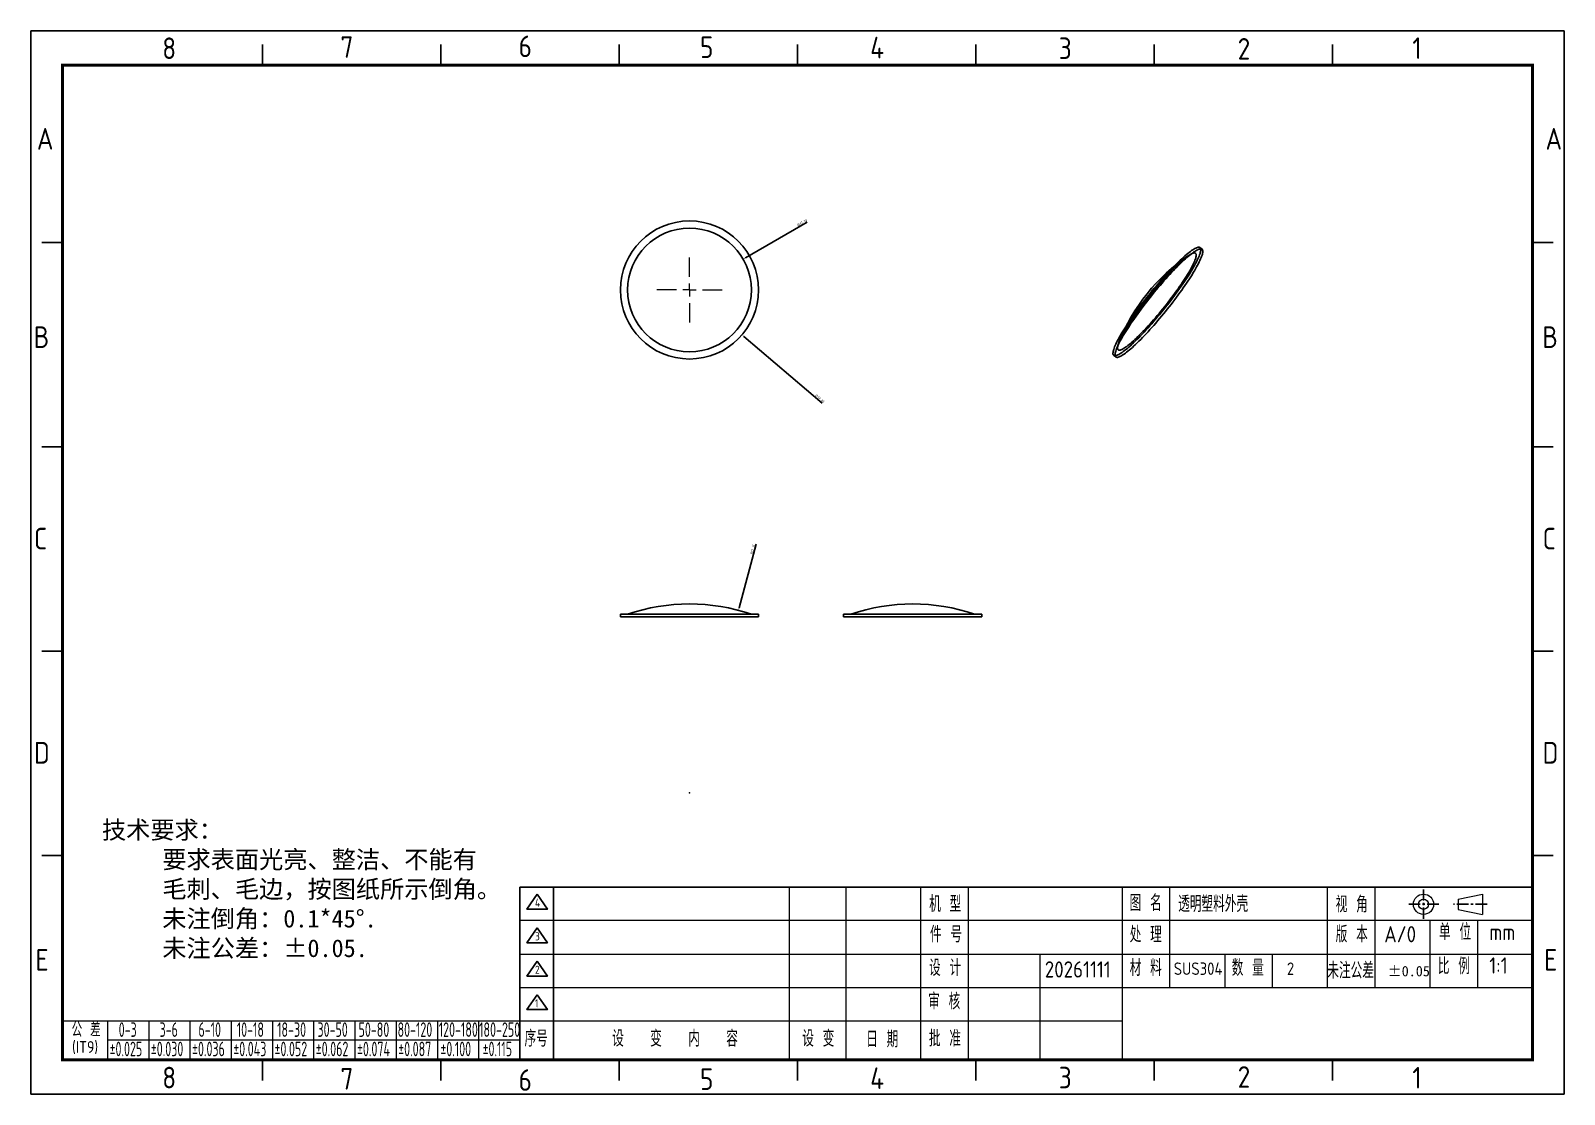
# Model space of a CAD drawing. Header units: millimetres. Extents: x 1580 to 3807, y -141 to 840.
# Drawn here: x 3220 to 3807, y 432 to 840 of the extents above; entities that cross this region are included whole.
import ezdxf

# ---------------------------------------------------------------- set-up
doc = ezdxf.new("R2010")
doc.units = ezdxf.units.MM
doc.header["$PDSIZE"] = -1
doc.linetypes.add('CENTER', pattern=[10.16, 6.35, -1.27, 1.27, -1.27])
doc.linetypes.add('CENTERX2', pattern=[20.32, 12.7, -2.54, 2.54, -2.54])
doc.layers.add('center', color=1, linetype='CENTERX2')
doc.layers.add('others', color=7, linetype='Continuous')
doc.layers.add('Text', color=3, linetype='Continuous', lineweight=20)
doc.styles.add('slb', font='gbenor.shx', dxfattribs={"bigfont": 'gbcbig.shx'})
doc.styles.add('SLDTEXTSTYLE0', font='TXT', dxfattribs={"width": 0.75})
doc.dimstyles.new('SLDDIMSTYLE0', dxfattribs={"dimtxt": 1, "dimasz": 1, "dimexe": 0, "dimexo": 0.0625, "dimgap": 0.25, "dimtad": 1, "dimrnd": 1e-09, "dimzin": 4, "dimdsep": 46, "dimtxsty": 'SLDTEXTSTYLE0', "dimsah": 1, "dimcen": 0.09, "dimadec": 0, "dimazin": 1, "dimtfac": 1, "dimtofl": 0, "dimtmove": 0, "dimatfit": 3, "dimfxl": 1, "dimfrac": 2, "dimtolj": 1, "dimtzin": 12, "dimarcsym": 0})
doc.dimstyles.new('SLDDIMSTYLE1', dxfattribs={"dimtxt": 1, "dimasz": 1, "dimexe": 0, "dimexo": 0.0625, "dimgap": 0.25, "dimtad": 1, "dimrnd": 1e-09, "dimzin": 12, "dimdsep": 46, "dimtxsty": 'SLDTEXTSTYLE0', "dimsah": 1, "dimcen": 0, "dimadec": 0, "dimazin": 3, "dimtfac": 1, "dimtofl": 0, "dimtmove": 0, "dimatfit": 3, "dimfxl": 1, "dimfrac": 2, "dimtolj": 1, "dimtzin": 12, "dimarcsym": 0})

# ---------------------------------------------------------------- blocks, each defined once
blk = doc.blocks.new('*D34')
at = {"color": 0, "linetype": 'Continuous', "lineweight": -2, "transparency": 16777216}
for p, q in [((3497.86, 643.05), (3491.33, 618.69)), ((3472.26, 547.84), (3472.44, 547.84)), ((3472.35, 547.75), (3472.35, 547.93))]:
    blk.add_line(p, q, dxfattribs=at)
at = {"color": 0, "linetype": 'Continuous', "transparency": 16777216}
blk.add_solid([(3491.17, 618.73), (3491.49, 618.65), (3491.07, 617.72)], dxfattribs=at)
at = {"layer": 'Defpoints', "color": 0, "linetype": 'Continuous', "transparency": 16777216}
for p in [(3491.07, 617.72), (3472.35, 547.84)]:
    blk.add_point(p, dxfattribs=at)
at = {"color": 0, "linetype": 'Continuous', "lineweight": 18, "transparency": 16777216, "insert": (3495.62, 639.51), "char_height": 1, "attachment_point": 1, "rotation": 75, "style": 'SLDTEXTSTYLE0'}
blk.add_mtext('\\A1;R72.35', dxfattribs=at)
blk = doc.blocks.new('*D35')
at = {"color": 0, "linetype": 'Continuous', "lineweight": -2, "transparency": 16777216}
blk.add_line((3523.09, 697.05), (3493.2, 722.58), dxfattribs=at)
at = {"color": 0, "linetype": 'Continuous', "transparency": 16777216}
blk.add_solid([(3493.31, 722.71), (3493.1, 722.46), (3492.44, 723.23)], dxfattribs=at)
at = {"layer": 'Defpoints', "color": 0, "linetype": 'Continuous', "transparency": 16777216}
for p in [(3452.25, 757.57), (3492.44, 723.23)]:
    blk.add_point(p, dxfattribs=at)
at = {"color": 0, "linetype": 'Continuous', "lineweight": 18, "transparency": 16777216, "insert": (3520.86, 700.6), "char_height": 1, "attachment_point": 1, "rotation": 319.49442, "style": 'SLDTEXTSTYLE0'}
blk.add_mtext('\\A1;∅52.86', dxfattribs=at)
blk = doc.blocks.new('*D36')
at = {"color": 0, "linetype": 'Continuous', "lineweight": -2, "transparency": 16777216}
blk.add_line((3517.39, 766.4), (3493.73, 752.74), dxfattribs=at)
at = {"color": 0, "linetype": 'Continuous', "transparency": 16777216}
blk.add_solid([(3493.65, 752.89), (3493.81, 752.6), (3492.86, 752.24)], dxfattribs=at)
at = {"layer": 'Defpoints', "color": 0, "linetype": 'Continuous', "transparency": 16777216}
for p in [(3492.86, 752.24), (3451.83, 728.55)]:
    blk.add_point(p, dxfattribs=at)
at = {"color": 0, "linetype": 'Continuous', "lineweight": 18, "transparency": 16777216, "insert": (3513.3, 765.49), "char_height": 1, "attachment_point": 1, "rotation": 30, "style": 'SLDTEXTSTYLE0'}
blk.add_mtext('\\A1;∅47.38', dxfattribs=at)
blk = doc.blocks.new('SW_CENTERMARKSYMBOL_0')
at = {"color": 0, "linetype": 'Continuous', "lineweight": 18}
for p, q in [((0, 5), (0, 12.5)), ((-5, 0), (-12.5, 0)), ((0, 0), (-2.5, 0)), ((0, 0), (0, 2.5)), ((0, 0), (0, -2.5)), ((0, 0), (2.5, 0)), ((5, 0), (12.5, 0)), ((0, -5), (0, -12.5))]:
    blk.add_line(p, q, dxfattribs=at)

msp = doc.modelspace()

# ---------------------------------------------------------------- linework, layer by layer
at = {"color": 7, "linetype": 'Continuous', "lineweight": 25}
for p, q in [((3668.568, 756.005), (3667.796, 756.623)), ((3634.764, 715.355), (3635.536, 714.737)), ((3445.918, 616.201), (3445.918, 615.201)), ((3445.925, 616.201), (3498.772, 616.201)), ((3445.925, 615.201), (3498.772, 615.201)), ((3448.66, 616.201), (3496.037, 616.201)), ((3498.778, 615.201), (3498.778, 616.201)), ((3531.37, 616.201), (3531.37, 615.201)), ((3531.37, 616.201), (3584.23, 616.201)), ((3531.37, 615.201), (3584.23, 615.201)), ((3534.11, 616.201), (3581.484, 616.201)), ((3584.23, 615.201), (3584.23, 616.201))]:
    msp.add_line(p, q, dxfattribs=at)
at = {"color": 0}
for points in [[(3308.857, 834.409), (3308.857, 826.481)], [(3377.137, 834.409), (3377.137, 826.481)], [(3445.417, 834.409), (3445.417, 826.481)], [(3513.697, 834.409), (3513.697, 826.481)], [(3581.977, 834.409), (3581.977, 826.481)], [(3650.257, 834.409), (3650.257, 826.481)], [(3718.537, 834.409), (3718.537, 826.481)], [(3224.379, 758.576), (3232.307, 758.576)], [(3795.087, 758.576), (3803.015, 758.576)], [(3224.379, 680.332), (3232.307, 680.332)], [(3795.087, 680.332), (3803.015, 680.332)], [(3224.379, 602.089), (3232.307, 602.089)], [(3795.087, 602.089), (3803.015, 602.089)], [(3224.379, 523.846), (3232.307, 523.846)], [(3795.087, 523.846), (3803.015, 523.846)], [(3308.857, 437.675), (3308.857, 445.603)], [(3377.137, 437.675), (3377.137, 445.603)], [(3445.417, 437.675), (3445.417, 445.603)], [(3513.697, 437.675), (3513.697, 445.603)], [(3581.977, 437.675), (3581.977, 445.603)], [(3650.257, 437.675), (3650.257, 445.603)], [(3718.537, 437.675), (3718.537, 445.603)]]:
    msp.add_lwpolyline(points, dxfattribs=at)
at = {"color": 7, "linetype": 'Continuous', "lineweight": 25, "flags": 128}
for points in [[(3634.639, 717.224), (3634.552, 716.847), (3634.498, 716.508), (3634.476, 716.207), (3634.488, 715.944), (3634.532, 715.721), (3634.61, 715.538), (3634.719, 715.394), (3634.862, 715.291), (3635.036, 715.228), (3635.242, 715.206), (3635.48, 715.225), (3635.748, 715.284), (3636.047, 715.384), (3636.376, 715.524), (3636.734, 715.704), (3637.12, 715.924), (3637.535, 716.184), (3637.976, 716.482), (3638.443, 716.818), (3638.935, 717.191), (3639.451, 717.602), (3639.991, 718.048), (3640.552, 718.53), (3641.135, 719.046), (3641.738, 719.595), (3642.359, 720.176), (3642.997, 720.788), (3643.652, 721.43), (3644.322, 722.1), (3645.005, 722.797), (3645.701, 723.52), (3646.408, 724.268), (3647.124, 725.039), (3647.848, 725.831), (3648.579, 726.643), (3649.315, 727.473), (3650.055, 728.32), (3650.798, 729.182), (3651.541, 730.057), (3652.284, 730.944), (3653.025, 731.841), (3653.763, 732.745), (3654.495, 733.657), (3655.222, 734.572), (3655.941, 735.491), (3656.65, 736.41), (3657.349, 737.329), (3658.036, 738.245), (3658.71, 739.157), (3659.37, 740.062), (3660.013, 740.96), (3660.64, 741.848), (3661.248, 742.724), (3661.837, 743.587), (3662.405, 744.435), (3662.951, 745.267), (3663.474, 746.08), (3663.974, 746.874), (3664.448, 747.646), (3664.897, 748.396), (3665.319, 749.121), (3665.714, 749.821), (3666.08, 750.494), (3666.418, 751.138), (3666.726, 751.752), (3667.003, 752.336), (3667.25, 752.888), (3667.466, 753.406), (3667.65, 753.891), (3667.801, 754.34), (3667.921, 754.754), (3668.008, 755.13), (3668.062, 755.47), (3668.083, 755.771), (3668.072, 756.033), (3668.027, 756.257), (3667.95, 756.44), (3667.84, 756.584), (3667.698, 756.687), (3667.524, 756.749), (3667.317, 756.772), (3667.08, 756.753), (3666.811, 756.694), (3666.512, 756.594), (3666.184, 756.454), (3665.826, 756.273), (3665.439, 756.053), (3665.025, 755.794), (3664.584, 755.496), (3664.117, 755.16), (3663.625, 754.786), (3663.109, 754.376), (3662.569, 753.929), (3662.007, 753.448), (3661.425, 752.932), (3660.822, 752.383), (3660.201, 751.802), (3659.562, 751.19), (3658.908, 750.548), (3658.238, 749.878), (3657.554, 749.181), (3656.859, 748.457), (3656.152, 747.71), (3655.436, 746.939), (3654.712, 746.147), (3653.981, 745.335), (3653.245, 744.505), (3652.504, 743.658), (3651.762, 742.796), (3651.018, 741.921), (3650.276, 741.034), (3649.535, 740.137), (3648.797, 739.232), (3648.064, 738.321), (3647.338, 737.405), (3646.619, 736.487), (3645.91, 735.567), (3645.211, 734.649), (3644.523, 733.733), (3643.849, 732.821), (3643.19, 731.915), (3642.546, 731.018), (3641.92, 730.13), (3641.312, 729.254), (3640.723, 728.391), (3640.155, 727.543), (3639.609, 726.711), (3639.086, 725.897), (3638.586, 725.104), (3638.112, 724.331), (3637.663, 723.582), (3637.241, 722.856), (3636.846, 722.157), (3636.479, 721.484), (3636.142, 720.84), (3635.834, 720.225), (3635.556, 719.642), (3635.31, 719.09), (3635.094, 718.572), (3634.91, 718.087), (3634.758, 717.638), (3634.639, 717.224)], [(3635.411, 716.606), (3635.324, 716.23), (3635.27, 715.89), (3635.248, 715.589), (3635.26, 715.327), (3635.304, 715.103), (3635.381, 714.92), (3635.491, 714.776), (3635.634, 714.673), (3635.808, 714.61), (3636.014, 714.588), (3636.252, 714.607), (3636.52, 714.666), (3636.819, 714.766), (3637.148, 714.906), (3637.506, 715.087), (3637.892, 715.307), (3638.306, 715.566), (3638.748, 715.864), (3639.215, 716.2), (3639.707, 716.574), (3640.223, 716.984), (3640.763, 717.431), (3641.324, 717.912), (3641.907, 718.428), (3642.509, 718.977), (3643.131, 719.558), (3643.769, 720.17), (3644.424, 720.812), (3645.094, 721.482), (3645.777, 722.179), (3646.473, 722.903), (3647.179, 723.65), (3647.896, 724.421), (3648.62, 725.213), (3649.351, 726.025), (3650.087, 726.855), (3650.827, 727.702), (3651.57, 728.564), (3652.313, 729.439), (3653.056, 730.326), (3653.797, 731.223), (3654.535, 732.128), (3655.267, 733.039), (3655.994, 733.955), (3656.712, 734.873), (3657.422, 735.793), (3658.121, 736.711), (3658.808, 737.627), (3659.482, 738.539), (3660.142, 739.444), (3660.785, 740.342), (3661.412, 741.23), (3662.02, 742.106), (3662.608, 742.969), (3663.176, 743.817), (3663.723, 744.649), (3664.246, 745.462), (3664.745, 746.256), (3665.22, 747.029), (3665.669, 747.778), (3666.091, 748.504), (3666.486, 749.203), (3666.852, 749.876), (3667.19, 750.52), (3667.498, 751.135), (3667.775, 751.718), (3668.022, 752.27), (3668.238, 752.788), (3668.421, 753.273), (3668.573, 753.722), (3668.693, 754.136), (3668.78, 754.513), (3668.834, 754.852), (3668.855, 755.153), (3668.844, 755.416), (3668.799, 755.639), (3668.722, 755.822), (3668.612, 755.966), (3668.47, 756.069), (3668.296, 756.132), (3668.089, 756.154), (3667.852, 756.135), (3667.583, 756.076), (3667.284, 755.976), (3666.955, 755.836), (3666.598, 755.656), (3666.211, 755.436), (3665.797, 755.176), (3665.356, 754.878), (3664.889, 754.542), (3664.397, 754.169), (3663.88, 753.758), (3663.341, 753.312), (3662.779, 752.83), (3662.197, 752.314), (3661.594, 751.765), (3660.973, 751.184), (3660.334, 750.572), (3659.68, 749.93), (3659.01, 749.26), (3658.326, 748.563), (3657.631, 747.839), (3656.924, 747.092), (3656.208, 746.321), (3655.484, 745.529), (3654.753, 744.717), (3654.016, 743.887), (3653.276, 743.04), (3652.534, 742.178), (3651.79, 741.303), (3651.047, 740.416), (3650.306, 739.519), (3649.569, 738.614), (3648.836, 737.703), (3648.11, 736.788), (3647.391, 735.869), (3646.682, 734.949), (3645.982, 734.031), (3645.295, 733.115), (3644.621, 732.203), (3643.962, 731.298), (3643.318, 730.4), (3642.692, 729.512), (3642.084, 728.636), (3641.495, 727.773), (3640.927, 726.925), (3640.381, 726.093), (3639.858, 725.28), (3639.358, 724.486), (3638.883, 723.713), (3638.435, 722.964), (3638.012, 722.238), (3637.618, 721.539), (3637.251, 720.866), (3636.914, 720.222), (3636.606, 719.608), (3636.328, 719.024), (3636.081, 718.472), (3635.866, 717.954), (3635.682, 717.469), (3635.53, 717.02), (3635.411, 716.606)], [(3636.364, 719.169), (3636.283, 718.815), (3636.234, 718.498), (3636.218, 718.219), (3636.235, 717.978), (3636.284, 717.776), (3636.365, 717.614), (3636.479, 717.491), (3636.625, 717.409), (3636.803, 717.367), (3637.012, 717.365), (3637.252, 717.403), (3637.522, 717.482), (3637.822, 717.601), (3638.152, 717.759), (3638.509, 717.958), (3638.895, 718.195), (3639.307, 718.47), (3639.745, 718.784), (3640.208, 719.135), (3640.695, 719.522), (3641.205, 719.945), (3641.737, 720.403), (3642.289, 720.895), (3642.861, 721.419), (3643.452, 721.975), (3644.059, 722.561), (3644.681, 723.176), (3645.319, 723.819), (3645.969, 724.489), (3646.63, 725.183), (3647.302, 725.9), (3647.982, 726.64), (3648.669, 727.4), (3649.362, 728.178), (3650.059, 728.973), (3650.759, 729.784), (3651.46, 730.608), (3652.16, 731.443), (3652.859, 732.289), (3653.554, 733.142), (3654.244, 734.002), (3654.928, 734.866), (3655.604, 735.732), (3656.271, 736.599), (3656.927, 737.464), (3657.57, 738.327), (3658.2, 739.184), (3658.815, 740.034), (3659.414, 740.876), (3659.995, 741.707), (3660.557, 742.526), (3661.099, 743.33), (3661.619, 744.119), (3662.118, 744.89), (3662.593, 745.641), (3663.043, 746.372), (3663.468, 747.08), (3663.866, 747.765), (3664.238, 748.424), (3664.581, 749.055), (3664.895, 749.659), (3665.18, 750.233), (3665.435, 750.776), (3665.659, 751.287), (3665.852, 751.765), (3666.014, 752.209), (3666.143, 752.617), (3666.24, 752.99), (3666.305, 753.326), (3666.338, 753.624), (3666.338, 753.884), (3666.305, 754.106), (3666.239, 754.288), (3666.142, 754.43), (3666.012, 754.533), (3665.85, 754.595), (3665.656, 754.617), (3665.432, 754.599), (3665.177, 754.54), (3664.891, 754.441), (3664.576, 754.303), (3664.233, 754.124), (3663.861, 753.906), (3663.462, 753.65), (3663.037, 753.355), (3662.586, 753.023), (3662.111, 752.654), (3661.612, 752.248), (3661.091, 751.808), (3660.549, 751.333), (3659.987, 750.825), (3659.406, 750.285), (3658.807, 749.714), (3658.192, 749.113), (3657.561, 748.483), (3656.918, 747.827), (3656.262, 747.145), (3655.595, 746.439), (3654.919, 745.71), (3654.235, 744.96), (3653.545, 744.191), (3652.85, 743.404), (3652.151, 742.601), (3651.45, 741.784), (3650.749, 740.954), (3650.05, 740.113), (3649.353, 739.263), (3648.66, 738.407), (3647.973, 737.545), (3647.292, 736.679), (3646.621, 735.812), (3645.96, 734.946), (3645.31, 734.082), (3644.673, 733.222), (3644.05, 732.368), (3643.443, 731.521), (3642.853, 730.685), (3642.282, 729.86), (3641.73, 729.048), (3641.198, 728.251), (3640.688, 727.471), (3640.202, 726.71), (3639.739, 725.968), (3639.301, 725.249), (3638.889, 724.552), (3638.504, 723.88), (3638.147, 723.235), (3637.818, 722.617), (3637.518, 722.028), (3637.248, 721.469), (3637.009, 720.942), (3636.8, 720.447), (3636.623, 719.987), (3636.477, 719.56), (3636.364, 719.169)]]:
    msp.add_lwpolyline(points, dxfattribs=at)
at = {"color": 7, "linetype": 'Continuous', "lineweight": 25}
for radius in [26.43, 26.43, 23.69]:
    msp.add_circle((3472.348, 740.398), radius, dxfattribs=at)
for centre, start, end in [((3704.046, 693.755), 124.208678, 158.442973), ((3472.348, 547.84), 70.886771, 109.113229), ((3557.8, 547.84), 70.886771, 109.113229)]:
    msp.add_arc(centre, 72.35, start, end, dxfattribs=at)
at = {"layer": 'center', "color": 0, "linetype": 'CENTER', "ltscale": 0.7}
for p, q in [((3759.256, 505.158), (3747.52, 505.158)), ((3753.388, 499.548), (3753.388, 510.768)), ((3777.741, 505.158), (3764.893, 505.158))]:
    msp.add_line(p, q, dxfattribs=at)
at = {"layer": 'Defpoints', "color": 0}
for p, q in [((3220.109, 839.694), (3220.107, 432.39)), ((3807.287, 839.694), (3220.109, 839.697)), ((3807.285, 432.39), (3807.287, 839.694)), ((3220.107, 432.39), (3807.285, 432.39))]:
    msp.add_line(p, q, dxfattribs=at)
at = {"layer": 'others', "color": 0}
for p, q in [((3407.382, 445.603), (3407.382, 511.764)), ((3407.382, 511.764), (3795.087, 511.764)), ((3420.331, 445.603), (3420.331, 511.764))]:
    msp.add_line(p, q, dxfattribs=at)
at = {"layer": 'others', "color": 0, "const_width": 1.057}
msp.add_lwpolyline([(3795.087, 445.603), (3232.307, 445.603), (3232.307, 826.481), (3795.087, 826.481)], close=True, dxfattribs=at)
at = {"layer": 'others', "color": 0}
for points in [[(3414.075, 508.976), (3410.079, 503.281), (3417.926, 503.281)], [(3414.075, 496.158), (3410.079, 490.462), (3417.926, 490.462)], [(3414.075, 483.339), (3410.079, 477.644), (3417.926, 477.644)], [(3414.075, 470.52), (3410.079, 464.825), (3417.926, 464.825)]]:
    msp.add_lwpolyline(points, close=True, dxfattribs=at)
at = {"layer": 'Text', "color": 0}
for p, q in [((3510.472, 511.764), (3510.472, 445.603)), ((3532.251, 511.764), (3532.251, 445.603)), ((3560.832, 511.764), (3560.832, 445.603)), ((3579.002, 511.764), (3579.002, 445.603)), ((3637.989, 511.764), (3637.989, 445.603)), ((3656.159, 511.764), (3656.159, 473.308)), ((3716.538, 511.764), (3716.538, 473.308)), ((3734.708, 511.764), (3734.708, 473.308)), ((3766.658, 507.092), (3775.943, 509.027)), ((3766.658, 507.092), (3766.658, 503.224)), ((3775.943, 509.027), (3775.943, 501.289)), ((3766.658, 503.224), (3775.943, 501.289)), ((3795.087, 498.946), (3407.382, 498.946)), ((3755.812, 498.946), (3755.812, 473.308)), ((3773.982, 498.946), (3773.982, 473.308)), ((3407.382, 486.127), (3795.087, 486.127)), ((3606.479, 486.127), (3606.479, 445.603)), ((3677.263, 486.127), (3677.263, 473.308)), ((3695.433, 486.127), (3695.433, 473.308)), ((3407.382, 473.308), (3795.087, 473.308)), ((3232.307, 460.489), (3637.989, 460.489)), ((3249.51, 460.489), (3249.51, 445.603)), ((3265.297, 460.489), (3265.297, 445.603)), ((3281.084, 460.489), (3281.084, 445.603)), ((3296.871, 460.489), (3296.871, 445.603)), ((3312.659, 460.489), (3312.659, 445.603)), ((3328.446, 460.489), (3328.446, 445.603)), ((3344.233, 460.489), (3344.233, 445.603)), ((3360.021, 460.489), (3360.021, 445.603)), ((3375.808, 460.489), (3375.808, 445.603)), ((3391.595, 460.489), (3391.595, 445.603)), ((3249.51, 453.284), (3407.382, 453.284))]:
    msp.add_line(p, q, dxfattribs=at)
for radius in [3.869, 1.934]:
    msp.add_circle((3753.388, 505.158), radius, dxfattribs=at)

# ---------------------------------------------------------------- block references
at = {"color": 7, "linetype": 'Continuous', "lineweight": 0}
msp.add_blockref('SW_CENTERMARKSYMBOL_0', (3472.348, 740.398), dxfattribs=at)

# ---------------------------------------------------------------- texts
at = {"color": 0, "style": 'slb'}
for s, p in [('8', (3270.491, 828.822)), ('7', (3338.701, 829.29)), ('6', (3406.911, 829.551)), ('5', (3476.374, 829.223)), ('4', (3541.527, 829.075)), ('3', (3613.739, 828.818)), ('2', (3682.227, 828.593)), ('1', (3749.118, 828.854)), ('A', (3222.487, 794.151)), ('A', (3800.083, 794.151)), ('B', (3221.235, 718.213)), ('B', (3798.831, 718.213)), ('C', (3221.358, 641.072)), ('C', (3798.954, 641.072)), ('D', (3221.358, 559.048)), ('D', (3798.954, 559.048)), ('E', (3221.93, 479.741)), ('E', (3799.526, 479.741)), ('8', (3270.491, 434.667)), ('7', (3338.701, 434.199)), ('6', (3406.911, 433.731)), ('5', (3476.374, 434.059)), ('4', (3541.527, 434.414)), ('3', (3613.739, 434.671)), ('2', (3682.227, 434.896)), ('1', (3749.118, 434.635))]:
    msp.add_text(s, height=8.27, dxfattribs=at).set_placement(p)
at = {"color": 0, "style": 'slb', "width": 0.7}
msp.add_text('%%P0.087', height=5.5824, dxfattribs=at).set_placement((3360.83, 446.967))
at = {"color": 0, "insert": (3242.79, 537.037), "char_height": 6.79166, "width": 209.99996, "attachment_point": 1}
msp.add_mtext('{\\fKaiTi_GB2312|b0|i0|c134|p49; 技术要求：   \\P      要求表面光亮、整洁、不能有\\P      毛刺、毛边，按图纸所示倒角。\\P      未注倒角：0.1*45%%D.\\P      未注公差：%%P0.05.}', dxfattribs=at)
at = {"ltscale": 5, "insert": (3739.627, 481.558), "char_height": 3.964, "width": 24.57813, "attachment_point": 1}
msp.add_mtext('%%p0.05', dxfattribs=at)
at = {"layer": 'others', "color": 0, "style": 'slb'}
for s, p in [('4', (3413.186, 504.175)), ('3', (3413.186, 491.356)), ('2', (3413.186, 478.537)), ('1', (3413.186, 465.719))]:
    msp.add_text(s, height=3.101, dxfattribs=at).set_placement(p)
at = {"layer": 'Text', "color": 0, "style": 'slb'}
for s, height, p in [('机 型', 6.2026, (3564.106, 502.205)), ('图 名', 6.2026, (3640.873, 502.552)), ('透明塑料外壳', 6.2026, (3659.433, 502.205)), ('视 角', 6.2026, (3719.738, 502.038)), ('件 号', 6.2026, (3564.419, 490.533)), ('处 理', 6.2026, (3640.873, 490.533)), ('版 本', 6.2026, (3719.738, 490.596)), ('A/0', 6.2026, (3738.351, 490.596)), ('单 位', 6.2026, (3759.286, 491.438)), ('mm', 6.2026, (3778.562, 491.438)), ('设 计', 6.2026, (3564.058, 477.714)), ('20261111', 6.2026, (3608.375, 477.118)), ('材 料', 6.2026, (3640.873, 477.714)), ('SUS304', 4.776, (3657.741, 478.121)), ('数 量', 6.2026, (3679.937, 477.714)), ('2', 4.776, (3701.087, 478.121)), ('未注公差', 6.2026, (3716.538, 476.695)), ('比 例', 6.2026, (3758.856, 478.384)), ('1:1', 6.2026, (3778.562, 478.619)), ('审 核', 6.2026, (3563.716, 464.896)), ('公 差', 5.5824, (3235.8, 454.38)), ('(IT9)', 4.5217, (3235.944, 448.244)), ('序号', 6.2026, (3409.181, 450.664)), ('设   变   内   容', 6.20261, (3442.735, 450.664)), ('设 变', 6.2026, (3515.509, 450.664)), ('日 期', 6.2026, (3539.994, 450.377)), ('批 准', 6.2026, (3563.99, 450.664))]:
    msp.add_text(s, height=height, dxfattribs=at).set_placement(p)
at = {"layer": 'Text', "color": 0, "style": 'slb', "width": 0.7}
for s, p in [('0-3', (3253.806, 454.38)), ('3-6', (3269.456, 454.38)), ('6-10', (3284.347, 454.38)), ('10-18', (3299.032, 454.38)), ('18-30', (3314.475, 454.38)), ('30-50', (3329.918, 454.38)), ('50-80', (3345.637, 454.38)), ('80-120', (3360.574, 454.38)), ('120-180', (3376.361, 454.38)), ('180-250', (3391.811, 454.38)), ('%%P0.025', (3250.319, 446.967)), ('%%P0.030', (3266.106, 446.967)), ('%%P0.036', (3281.893, 446.967)), ('%%P0.043', (3297.681, 446.967)), ('%%P0.052', (3313.468, 446.967)), ('%%P0.062', (3329.255, 446.967)), ('%%P0.074', (3345.042, 446.967)), ('%%P0.100', (3376.98, 446.967)), ('%%P0.115', (3393.13, 446.967))]:
    msp.add_text(s, height=5.5824, dxfattribs=at).set_placement(p)

# ---------------------------------------------------------------- dimensions: what is measured, and where the dimension line sits
at = {"color": 7, "linetype": 'Continuous', "lineweight": 18}
for p1, p2, picture, middle in [((3451.832, 728.553), (3492.864, 752.243), '*D36', (3515.549, 765.34)), ((3452.252, 757.565), (3492.444, 723.231), '*D35', (3521.475, 698.432))]:
    dim = msp.add_diameter_dim_2p(p1=p1, p2=p2, dimstyle='SLDDIMSTYLE1', dxfattribs=at)
    dim.commit()
    dim.dimension.update_dxf_attribs({"geometry": picture, "text_midpoint": middle, "dimtype": 163})
dim = msp.add_radius_dim(center=(3472.348, 547.84), mpoint=(3491.074, 617.725), dimstyle='SLDDIMSTYLE0', dxfattribs=at)
dim.commit()
dim.dimension.update_dxf_attribs({"geometry": '*D34', "text_midpoint": (3497.309, 640.995), "dimtype": 164})

doc.saveas('drawing.dxf')
